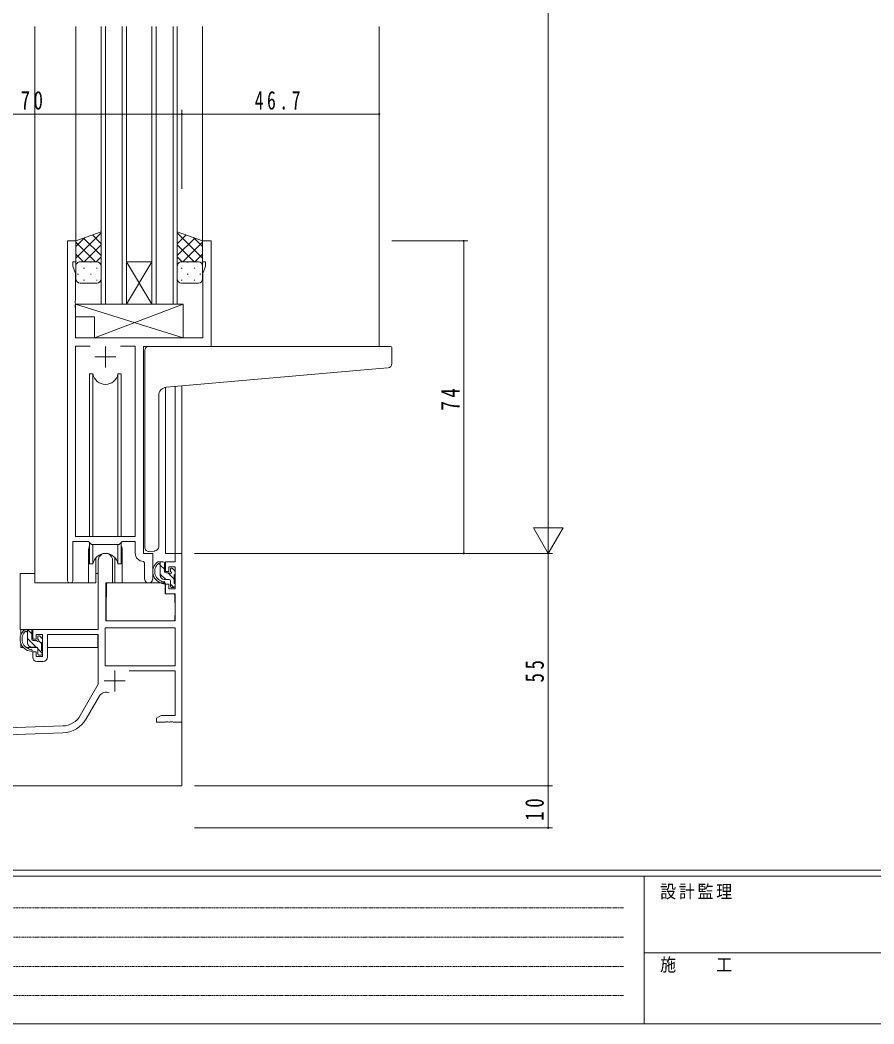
# Model space of a CAD drawing. Units: millimetres on the paper. Extents: x -397 to 397, y -282 to 282.
# Drawn here: x -284 to -81.9, y -282.1 to -44.4 of the extents above; entities that cross this region are included whole.
import ezdxf

# ---------------------------------------------------------------- set-up
doc = ezdxf.new("R2010")
doc.units = ezdxf.units.MM
doc.linetypes.add('USER1', pattern=[0.375, 0.25, -0.125])
for name, color, linetype, lineweight in [('0-1_YKK_ZWAK', 7, 'Continuous', 18), ('0-3_YKK_11', 7, 'Continuous', 18), ('0-4_YKK_12', 2, 'Continuous', 18), ('0-6_YKK_13', 4, 'Continuous', 18), ('0-7_YKK_D', 6, 'Continuous', 18)]:
    doc.layers.add(name, color=color, linetype=linetype, lineweight=lineweight)
doc.styles.add('ＭＳ ゴシック', font='')
doc.styles.get('ＭＳ ゴシック').set_extended_font_data('MS Gothic')

msp = doc.modelspace()

# ---------------------------------------------------------------- linework, layer by layer
at = {"layer": '0-1_YKK_ZWAK'}
for p, q in [((376.092, -245.688), (-393.908, -245.688)), ((338.292, -247.088), (-393.908, -247.088)), ((-136.308, -247.088), (-136.308, -282.088)), ((-136.308, -265.287), (-7.508, -265.287)), ((-393.908, -282.088), (338.292, -282.088))]:
    msp.add_line(p, q, dxfattribs=at)
at = {"layer": '0-1_YKK_ZWAK', "linetype": 'USER1'}
for p, q in [((-389.31, -254.6), (-141.117, -254.6)), ((-389.31, -261.529), (-141.117, -261.529)), ((-389.31, -268.457), (-141.117, -268.457)), ((-389.31, -275.386), (-141.117, -275.386))]:
    msp.add_line(p, q, dxfattribs=at)
at = {"layer": '0-3_YKK_11'}
for p, q in [((-270.821, -96.688), (-272.821, -96.688)), ((-272.821, -96.688), (-272.821, -177.038)), ((-270.821, -101.688), (-270.821, -96.688)), ((-238.821, -96.688), (-240.821, -96.688)), ((-240.821, -96.688), (-240.821, -101.688)), ((-238.821, -121.688), (-238.821, -96.688)), ((-270.891, -110.729), (-270.891, -104.419)), ((-240.751, -104.419), (-240.751, -119.688)), ((-270.891, -119.688), (-270.891, -112.646)), ((-240.751, -119.688), (-270.891, -119.688)), ((-267.408, -121.618), (-270.891, -121.618)), ((-267.408, -121.618), (-270.891, -121.618)), ((-270.891, -121.618), (-270.891, -166.688)), ((-263.821, -121.688), (-263.821, -126.688)), ((-256.751, -121.618), (-260.234, -121.618)), ((-256.751, -166.688), (-256.751, -121.618)), ((-254.821, -121.688), (-238.821, -121.688)), ((-254.821, -170.688), (-254.821, -121.688)), ((-266.321, -124.188), (-261.321, -124.188)), ((-271.521, -177.038), (-271.521, -167.888)), ((-270.891, -166.688), (-256.751, -166.688)), ((-267.091, -168.618), (-260.551, -168.618)), ((-260.551, -168.618), (-259.821, -167.888)), ((-252.621, -170.688), (-254.821, -170.688)), ((-252.621, -176.723), (-252.621, -170.688)), ((-247.351, -170.688), (-245.721, -170.688)), ((-247.351, -172.688), (-247.351, -170.688)), ((-245.721, -170.688), (-245.721, -210.688)), ((-265.521, -188.688), (-265.521, -172.388)), ((-262.121, -172.388), (-262.121, -177.688)), ((-254.838, -172.616), (-254.551, -172.916)), ((-254.551, -172.916), (-254.551, -176.723)), ((-247.351, -179.088), (-247.351, -173.888)), ((-262.121, -177.688), (-263.721, -177.688)), ((-263.721, -177.688), (-263.721, -186.688)), ((-247.351, -186.688), (-247.351, -180.288)), ((-263.721, -186.688), (-247.351, -186.688)), ((-281.021, -188.688), (-265.521, -188.688)), ((-278.721, -195.088), (-278.721, -189.888)), ((-277.521, -189.888), (-277.521, -195.288)), ((-265.521, -189.888), (-277.521, -189.888)), ((-265.521, -201.688), (-265.521, -189.888)), ((-263.891, -188.318), (-263.891, -197.288)), ((-247.351, -188.318), (-263.891, -188.318)), ((-247.351, -188.318), (-263.891, -188.318)), ((-247.351, -197.288), (-247.351, -188.318)), ((-278.521, -196.288), (-280.021, -196.288)), ((-263.891, -197.288), (-247.351, -197.288)), ((-261.621, -198.388), (-261.621, -203.388)), ((-247.351, -198.488), (-258.222, -198.488)), ((-269.775, -209.056), (-265.521, -201.688)), ((-264.121, -200.888), (-259.121, -200.888)), ((-265.227, -204.439), (-268.363, -209.871)), ((-251.721, -209.688), (-250.629, -209.058)), ((-295.221, -212.297), (-273.93, -211.553)), ((-273.874, -213.182), (-292.021, -213.816))]:
    msp.add_line(p, q, dxfattribs=at)
for points in [[(-270.891, -104.419), (-271.521, -102.688), (-271.521, -101.688), (-270.821, -101.688)], [(-240.821, -101.688), (-240.121, -101.688), (-240.121, -102.688), (-240.751, -104.419)], [(-270.891, -112.646), (-271.011, -112.463), (-271.011, -111.913), (-270.891, -111.729), (-270.891, -111.646), (-271.011, -111.463), (-271.011, -110.913), (-270.891, -110.729)], [(-271.521, -167.888), (-267.821, -167.888), (-267.091, -168.618)], [(-259.821, -167.888), (-256.751, -167.888), (-256.751, -170.618)], [(-247.351, -173.888), (-248.821, -173.888), (-248.821, -174.988), (-249.621, -174.988), (-249.621, -172.688), (-247.351, -172.688)], [(-247.351, -180.288), (-249.621, -180.288), (-249.621, -177.988), (-248.821, -177.988), (-248.821, -179.088), (-247.351, -179.088)], [(-278.721, -189.888), (-280.221, -189.888), (-280.221, -190.988), (-281.021, -190.988), (-281.021, -188.688)], [(-281.021, -195.288), (-281.021, -193.988), (-280.221, -193.988), (-280.221, -195.088), (-278.721, -195.088)], [(-250.629, -209.058), (-247.351, -209.058), (-247.351, -198.488)], [(-245.721, -210.688), (-247.762, -210.688), (-247.946, -210.568), (-248.496, -210.568), (-248.679, -210.688), (-248.762, -210.688), (-248.946, -210.568), (-249.496, -210.568), (-249.679, -210.688), (-251.721, -210.688), (-251.721, -209.688)]]:
    msp.add_lwpolyline(points, dxfattribs=at)
for centre, radius, start, end in [((-263.821, -172.388), 1.7, 359.99999, 180.00001), ((-254.751, -170.618), 2, 180, 267.50807), ((-272.171, -177.038), 0.65, 179.99999, 0.00001), ((-253.586, -176.723), 0.965, 179.99999, 0.00001), ((-280.021, -195.288), 1, 180.00001, 269.99999), ((-278.521, -195.288), 1, 270.00001, 359.99999), ((-263.668, -205.339), 1.8, 65.29866, 149.99999), ((-274.105, -206.556), 5, 272, 330), ((-274.105, -206.556), 6.63, 272, 330)]:
    msp.add_arc(centre, radius, start, end, dxfattribs=at)
at = {"layer": '0-4_YKK_12'}
for p, q in [((-280.52, -45.938), (-280.52, -177.688)), ((-270.821, -45.938), (-270.821, -97.188)), ((-264.821, -45.938), (-264.821, -111.688)), ((-263.821, -111.688), (-263.821, -45.938)), ((-259.821, -45.938), (-259.821, -111.688)), ((-258.821, -111.688), (-258.821, -45.938)), ((-252.821, -45.938), (-252.821, -111.688)), ((-251.821, -111.688), (-251.821, -45.938)), ((-247.821, -45.938), (-247.821, -111.688)), ((-246.821, -111.688), (-246.821, -45.938)), ((-240.821, -45.938), (-240.821, -97.188)), ((-199.02, -45.938), (-199.02, -121.688)), ((-258.821, -101.688), (-252.821, -101.688)), ((-258.821, -111.688), (-252.821, -101.688)), ((-252.821, -111.688), (-258.821, -101.688)), ((-264.821, -111.688), (-258.821, -111.688)), ((-258.821, -111.688), (-252.821, -111.688)), ((-252.821, -111.688), (-246.821, -111.688)), ((-239.121, -121.688), (-199.02, -121.688)), ((-249.621, -131.39), (-249.621, -170.688)), ((-247.351, -131.178), (-247.351, -170.688)), ((-245.721, -131.036), (-245.721, -170.688)), ((-267.821, -170.188), (-267.821, -177.688)), ((-259.821, -170.188), (-259.821, -177.688)), ((-247.051, -170.688), (-249.621, -170.688)), ((-267.821, -177.688), (-280.52, -177.688)), ((-253.593, -177.688), (-259.821, -177.688)), ((-245.721, -210.188), (-245.721, -225.688)), ((-301.221, -225.688), (-245.721, -225.688))]:
    msp.add_line(p, q, dxfattribs=at)
for start, end in [(159.63586, 180), (0, 20.36414)]:
    msp.add_arc((-263.821, -170.188), 4, start, end, dxfattribs=at)
at = {"layer": '0-6_YKK_13'}
for p, q in [((-264.821, -94.545), (-270.821, -96.688)), ((-264.821, -94.84), (-270.821, -100.84)), ((-264.821, -102.688), (-264.821, -94.545)), ((-246.821, -102.688), (-246.821, -94.545)), ((-246.821, -94.545), (-240.821, -96.688)), ((-246.821, -94.84), (-240.821, -100.84)), ((-268.761, -95.952), (-270.821, -98.012)), ((-270.821, -96.688), (-270.821, -102.688)), ((-270.821, -97.029), (-266.162, -101.688)), ((-268.988, -96.033), (-264.821, -100.2)), ((-266.904, -95.289), (-264.821, -97.372)), ((-244.738, -95.289), (-246.821, -97.372)), ((-242.653, -96.033), (-246.821, -100.2)), ((-240.821, -97.029), (-245.48, -101.688)), ((-242.88, -95.952), (-240.821, -98.012)), ((-240.821, -96.688), (-240.821, -102.688)), ((-264.821, -97.669), (-268.84, -101.688)), ((-246.821, -97.669), (-242.802, -101.688)), ((-270.821, -99.857), (-268.99, -101.688)), ((-270.235, -101.778), (-270.201, -101.778)), ((-269.821, -101.688), (-265.821, -101.688)), ((-267.371, -101.778), (-267.171, -101.778)), ((-264.821, -100.497), (-266.011, -101.688)), ((-246.821, -100.497), (-245.63, -101.688)), ((-241.821, -101.688), (-245.821, -101.688)), ((-244.271, -101.778), (-244.471, -101.778)), ((-240.821, -99.857), (-242.651, -101.688)), ((-241.406, -101.778), (-241.441, -101.778)), ((-270.821, -102.686), (-270.821, -102.686)), ((-270.821, -105.688), (-270.821, -102.688)), ((-268.986, -103.193), (-268.786, -103.193)), ((-265.956, -103.193), (-265.756, -103.193)), ((-264.821, -102.688), (-264.821, -105.688)), ((-246.821, -102.688), (-246.821, -105.688)), ((-245.686, -103.193), (-245.886, -103.193)), ((-242.656, -103.193), (-242.856, -103.193)), ((-240.821, -102.686), (-240.821, -102.686)), ((-240.821, -105.688), (-240.821, -102.688)), ((-270.401, -104.608), (-270.201, -104.608)), ((-265.821, -106.688), (-269.821, -106.688)), ((-268.986, -106.023), (-268.786, -106.023)), ((-267.371, -104.608), (-267.171, -104.608)), ((-265.956, -106.023), (-265.756, -106.023)), ((-245.686, -106.023), (-245.886, -106.023)), ((-245.821, -106.688), (-241.821, -106.688)), ((-244.271, -104.608), (-244.471, -104.608)), ((-242.656, -106.023), (-242.856, -106.023)), ((-241.241, -104.608), (-241.441, -104.608)), ((-270.891, -111.688), (-270.891, -114.688)), ((-245.395, -111.688), (-270.891, -111.688)), ((-245.395, -119.688), (-270.891, -111.688)), ((-266.395, -119.688), (-245.395, -111.688)), ((-245.395, -111.688), (-245.395, -119.688)), ((-266.395, -114.688), (-270.891, -114.688)), ((-266.395, -114.688), (-266.395, -119.688)), ((-245.395, -119.688), (-266.395, -119.688)), ((-254.521, -130.802), (-254.521, -122.688)), ((-253.521, -121.688), (-199.021, -121.688)), ((-196.321, -121.688), (-199.021, -121.688)), ((-196.021, -125.771), (-196.021, -121.988)), ((-266.779, -128.188), (-267.571, -128.188)), ((-267.571, -128.188), (-267.571, -166.688)), ((-266.779, -166.688), (-266.779, -128.188)), ((-260.071, -128.188), (-260.863, -128.188)), ((-260.863, -166.688), (-260.863, -128.188)), ((-260.071, -166.688), (-260.071, -128.188)), ((-249.395, -131.357), (-198.934, -126.943)), ((-198.934, -126.943), (-196.934, -126.768)), ((-254.521, -130.802), (-254.521, -131.806)), ((-254.521, -169.243), (-254.521, -131.806)), ((-251.221, -169.129), (-251.221, -133.35)), ((-267.571, -168.138), (-267.571, -173.188)), ((-266.779, -173.188), (-266.779, -168.618)), ((-260.863, -173.188), (-260.863, -168.618)), ((-252.221, -170.133), (-253.434, -170.239)), ((-252.221, -170.133), (-252.134, -170.125)), ((-267.571, -173.188), (-266.779, -173.188)), ((-266.071, -171.703), (-266.071, -177.688)), ((-261.571, -177.688), (-261.571, -171.703)), ((-250.151, -172.688), (-251.451, -172.688)), ((-250.851, -175.888), (-250.851, -172.688)), ((-249.851, -174.465), (-250.851, -173.465)), ((-249.851, -174.988), (-249.851, -172.988)), ((-280.52, -175.488), (-284.016, -175.488)), ((-284.016, -188.688), (-284.016, -175.488)), ((-266.071, -175.488), (-265.521, -175.488)), ((-249.55, -176.888), (-250.851, -175.587)), ((-248.912, -175.288), (-249.551, -175.288)), ((-247.551, -176.765), (-249.028, -175.288)), ((-248.451, -174.488), (-248.451, -174.827)), ((-247.439, -174.776), (-247.939, -174.276)), ((-247.551, -177.788), (-247.551, -175.788)), ((-247.351, -175.588), (-247.351, -174.988)), ((-266.071, -177.688), (-267.821, -177.688)), ((-263.597, -177.985), (-263.651, -184.188)), ((-249.719, -177.688), (-263.297, -177.688)), ((-259.821, -177.688), (-261.571, -177.688)), ((-248.751, -176.888), (-249.851, -176.888)), ((-248.451, -177.188), (-248.451, -178.488)), ((-247.65, -178.788), (-248.451, -177.987)), ((-247.351, -178.488), (-247.351, -177.988)), ((-263.616, -180.188), (-263.721, -180.188)), ((-248.151, -178.788), (-247.651, -178.788)), ((-263.721, -185.118), (-263.642, -185.196)), ((-263.651, -184.188), (-263.631, -186.39)), ((-263.331, -186.688), (-247.67, -186.688)), ((-265.821, -188.688), (-284.016, -188.688)), ((-283.816, -188.688), (-283.816, -189.939)), ((-281.551, -188.688), (-282.851, -188.688)), ((-282.251, -191.888), (-282.251, -188.688)), ((-281.251, -189.734), (-282.251, -188.734)), ((-281.251, -190.988), (-281.251, -188.988)), ((-265.616, -189.968), (-265.616, -192.988)), ((-283.816, -192.078), (-283.816, -192.988)), ((-280.219, -192.888), (-282.251, -190.856)), ((-280.312, -191.288), (-280.951, -191.288)), ((-279.851, -190.488), (-279.851, -190.827)), ((-278.951, -192.034), (-279.615, -191.37)), ((-278.839, -190.776), (-279.339, -190.276)), ((-278.951, -193.788), (-278.951, -191.788)), ((-278.751, -191.588), (-278.751, -190.988)), ((-283.816, -192.988), (-283.236, -192.988)), ((-282.539, -192.988), (-279.927, -192.988)), ((-280.151, -192.888), (-281.251, -192.888)), ((-279.851, -193.188), (-279.851, -194.488)), ((-278.751, -194.356), (-279.851, -193.256)), ((-279.551, -194.788), (-279.051, -194.788)), ((-278.951, -192.988), (-278.721, -192.988)), ((-278.751, -194.488), (-278.751, -193.988)), ((-265.616, -192.988), (-277.521, -192.988))]:
    msp.add_line(p, q, dxfattribs=at)
for points in [[(-260.863, -173.188), (-260.071, -173.188), (-260.071, -168.138)], [(-249.719, -177.688), (-249.651, -180.288), (-247.682, -180.288)], [(-247.37, -186.39), (-247.351, -184.188), (-247.382, -180.585)]]:
    msp.add_lwpolyline(points, dxfattribs=at)
for centre, radius, start, end in [((-269.821, -102.688), 1, 89.9999, 179.9999), ((-265.821, -102.688), 1, 359.9999, 89.9999), ((-245.821, -102.688), 1, 90.0001, 180.0001), ((-241.821, -102.688), 1, 0.0001, 90.0001), ((-269.821, -105.688), 1, 179.9999, 269.9999), ((-265.821, -105.688), 1, 269.9999, 359.9999), ((-245.821, -105.688), 1, 180.0001, 270.0001), ((-241.821, -105.688), 1, 270.0001, 0.0001), ((-253.521, -122.688), 1, 135.573, 180), ((-253.521, -122.688), 1, 90, 135.573), ((-253.521, -122.688), 1, 121.36697, 135.573), ((-196.321, -121.988), 0.3, 0, 90), ((-197.021, -125.771), 1, 275, 0), ((-263.821, -127.688), 3, 189.59799, 350.40583), ((-249.221, -133.35), 2, 95, 180), ((-263.821, -173.688), 3, 9.59417, 170.40661), ((-253.521, -169.243), 1, 180, 275), ((-252.221, -169.129), 1, 275, 0), ((-249.736, -175.009), 2.885, 126.45193, 263.90389), ((-249.651, -174.975), 2.504, 139.45806, 259.25217), ((-251.711, -173.092), 0.3, 301.6219, 336.95039), ((-251.251, -173.288), 0.2, 36.8699, 156.95039), ((-250.851, -172.988), 0.3, 216.8699, 270), ((-250.151, -172.988), 0.3, 0, 90), ((-249.551, -174.988), 0.3, 180, 270), ((-248.912, -175.588), 0.3, 33.05573, 90), ((-248.451, -175.288), 0.25, 213.05573, 56.94427), ((-248.151, -174.488), 0.3, 45, 180), ((-248.151, -174.827), 0.3, 180, 236.94427), ((-247.551, -175.588), 0.2, 270, 0), ((-247.651, -174.988), 0.3, 0, 45), ((-263.297, -177.988), 0.3, 90, 179.5), ((-249.851, -175.888), 1, 180, 270), ((-249.972, -177.638), 0.25, 253.6388, 125.58162), ((-248.751, -177.188), 0.3, 0, 90), ((-247.551, -177.988), 0.2, 0, 90), ((-248.151, -178.488), 0.3, 180, 270), ((-247.682, -180.588), 0.3, 0.5, 90), ((-247.651, -178.488), 0.3, 270, 0), ((-263.331, -186.388), 0.3, 180.5, 270), ((-247.67, -186.388), 0.3, 270, 359.5), ((-281.136, -191.009), 2.885, 126.45193, 263.90389), ((-281.051, -190.975), 2.504, 139.45806, 259.25217), ((-283.111, -189.092), 0.3, 301.6219, 336.95039), ((-282.651, -189.288), 0.2, 36.8699, 156.95039), ((-282.251, -188.988), 0.3, 216.8699, 270), ((-281.551, -188.988), 0.3, 0, 90), ((-281.251, -191.888), 1, 180, 270), ((-280.951, -190.988), 0.3, 180, 270), ((-280.312, -191.588), 0.3, 33.05573, 90), ((-279.851, -191.288), 0.25, 213.05573, 56.94427), ((-279.551, -190.488), 0.3, 45, 180), ((-279.551, -190.827), 0.3, 180, 236.94427), ((-278.951, -191.588), 0.2, 270, 0), ((-279.051, -190.988), 0.3, 0, 45), ((-281.372, -193.638), 0.25, 253.6388, 125.58162), ((-280.151, -193.188), 0.3, 0, 90), ((-279.551, -194.488), 0.3, 180, 270), ((-279.051, -194.488), 0.3, 270, 0), ((-278.951, -193.988), 0.2, 0, 90)]:
    msp.add_arc(centre, radius, start, end, dxfattribs=at)
at = {"layer": '0-7_YKK_D'}
for p, q in [((-159.021, 222.312), (-159.021, -163.688)), ((-245.721, -84.385), (-245.721, -65.688)), ((-245.721, -84.385), (-245.721, -65.688)), ((-199.02, -84.385), (-199.02, -65.688)), ((-315.721, -66.688), (-245.721, -66.688)), ((-245.721, -66.688), (-199.02, -66.688)), ((-196.021, -96.688), (-178.021, -96.688)), ((-179.021, -170.688), (-179.021, -96.688)), ((-159.021, -170.688), (-159.021, -158.563)), ((-155.521, -164.625), (-162.521, -164.625)), ((-159.021, -170.688), (-162.521, -164.625)), ((-159.021, -170.688), (-155.521, -164.625)), ((-242.721, -170.688), (-158.021, -170.688)), ((-242.721, -170.688), (-158.021, -170.688)), ((-196.021, -170.688), (-178.021, -170.688)), ((-159.021, -170.688), (-159.021, -225.688)), ((-242.721, -225.688), (-158.021, -225.688)), ((-242.721, -225.688), (-158.021, -225.688)), ((-159.021, -225.688), (-159.021, -235.688)), ((-242.721, -235.688), (-158.021, -235.688))]:
    msp.add_line(p, q, dxfattribs=at)
for centre, start, end in [((-245.721, -66.688), 0, 180), ((-245.721, -66.688), 0, 180), ((-245.721, -66.688), 180, 0), ((-245.721, -66.688), 180, 0), ((-199.02, -66.688), 0, 180), ((-199.02, -66.688), 180, 0), ((-179.021, -96.688), 90, 270), ((-179.021, -96.688), 270, 90), ((-179.021, -170.688), 90, 270), ((-179.021, -170.688), 270, 90), ((-159.021, -225.688), 90, 270), ((-159.021, -225.688), 90, 270), ((-159.021, -225.688), 270, 90), ((-159.021, -225.688), 270, 90), ((-159.021, -235.688), 90, 270), ((-159.021, -235.688), 270, 90)]:
    msp.add_arc(centre, 0.106, start, end, dxfattribs=at)

# ---------------------------------------------------------------- texts
at = {"layer": '0-1_YKK_ZWAK', "char_height": 3.079, "attachment_point": 7, "style": 'ＭＳ ゴシック'}
for s, insert in [('\\T1.17;\\W0.9;設計監理', (-132.539, -252.62)), ('\\T1.17;\\W0.9;施\u3000\u3000工', (-132.539, -269.942))]:
    msp.add_mtext(s, dxfattribs=dict(at, insert=insert))
at = {"layer": '0-7_YKK_D', "color": 7, "char_height": 4.399, "attachment_point": 7, "style": 'ＭＳ ゴシック'}
for s, insert in [('\\T1.37;\\W0.75;70', (-283.913, -65.688)), ('\\T1.39;\\W0.7;46.7', (-228.498, -65.688))]:
    msp.add_mtext(s, dxfattribs=dict(at, insert=insert))
at = {"layer": '0-7_YKK_D', "color": 7, "char_height": 4.399, "attachment_point": 7, "rotation": 90, "style": 'ＭＳ ゴシック'}
for s, insert in [('\\T1.37;\\W0.75;74', (-180.021, -136.892)), ('\\T1.37;\\W0.75;55', (-160.021, -201.258)), ('\\T1.37;\\W0.75;10', (-160.021, -233.989))]:
    msp.add_mtext(s, dxfattribs=dict(at, insert=insert))

doc.saveas('drawing.dxf')
